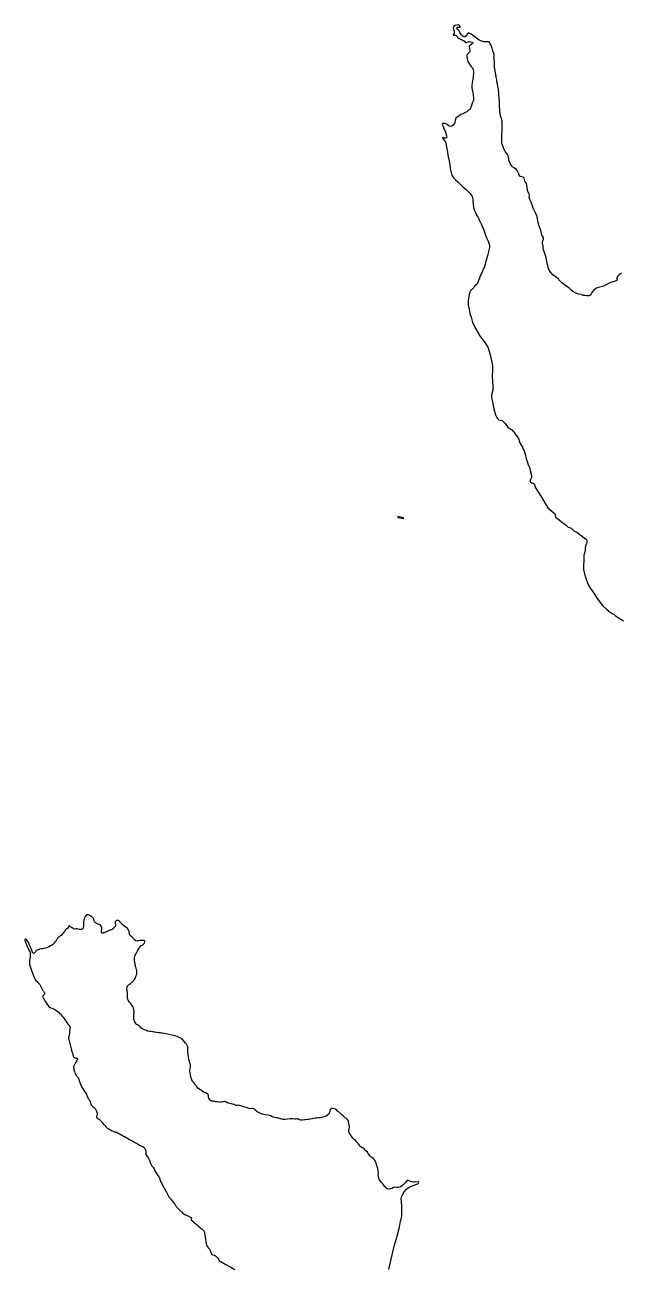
# Model space of a CAD drawing. Header units: inches. Extents: x 1341578 to 1502124, y 557203 to 748561.
# Drawn here: x 1476829 to 1480114, y 601090 to 607948 of the extents above; entities that cross this region are included whole.
import ezdxf

# ---------------------------------------------------------------- set-up
doc = ezdxf.new("R2010")
doc.units = ezdxf.units.IN
doc.header["$MEASUREMENT"] = 0
doc.layers.add('Zipcode', color=7, linetype='Continuous')

msp = doc.modelspace()

# ---------------------------------------------------------------- linework, layer by layer
at = {"layer": 'Zipcode'}
for points in [[(1480115.7, 606580.4), (1480104.6, 606572), (1480094.5, 606562.1), (1480090.8, 606556.3), (1480090.8, 606548.6), (1480092.3, 606544.3), (1480091.7, 606541.9), (1480089.6, 606538.7), (1480085.7, 606536.8), (1480076.7, 606533.3), (1480063.5, 606529.5), (1480048.9, 606524.4), (1480031.9, 606515), (1480025.3, 606511.3), (1480020.6, 606509.1), (1480011.9, 606505.9), (1480004.4, 606503.6), (1479989.2, 606501.3), (1479981.7, 606498.8), (1479976.3, 606495.3), (1479970.8, 606491), (1479961.4, 606483.3), (1479953.9, 606473.9), (1479948.7, 606465.4), (1479943.1, 606458.2), (1479937.1, 606455.3), (1479930.5, 606454.2), (1479922.8, 606455.4), (1479913.7, 606456.2), (1479905.4, 606457.3), (1479893.6, 606461.2), (1479881.7, 606463.3), (1479861.1, 606471.2), (1479848.9, 606478.1), (1479837.3, 606486.8), (1479827.8, 606496.5), (1479818.5, 606503.5), (1479804.3, 606513.5), (1479802.5, 606514.8), (1479788.2, 606525.4), (1479783.5, 606530.2), (1479776.9, 606536.9), (1479771.9, 606543.3), (1479768.9, 606547), (1479768.6, 606547.4), (1479757.7, 606555.9), (1479738.6, 606570.2), (1479728.5, 606581.9), (1479721.6, 606591), (1479720.6, 606592.4), (1479714.4, 606605.1), (1479710.5, 606622.7), (1479709.6, 606627.6), (1479707.8, 606637.1), (1479703.9, 606655.6), (1479701.6, 606664.2), (1479701.6, 606664.3), (1479698.1, 606677.3), (1479693.1, 606693.2), (1479686.6, 606709.1), (1479685.4, 606721.1), (1479684.4, 606728.6), (1479683.8, 606733.8), (1479681.6, 606742.8), (1479681, 606745.2), (1479681.2, 606746.6), (1479683.3, 606757.7), (1479686.1, 606765.5), (1479686.5, 606773.2), (1479685.1, 606778.7), (1479681.2, 606783.4), (1479677.3, 606789.5), (1479671.3, 606814.3), (1479667.4, 606829.5), (1479664.7, 606835.7), (1479660.8, 606844.6), (1479657.2, 606857.6), (1479654.6, 606870), (1479652.6, 606888.4), (1479649.2, 606899.6), (1479643.9, 606907), (1479640.4, 606915), (1479636.7, 606922.5), (1479632.6, 606931.3), (1479627.6, 606943.1), (1479627.2, 606944.4), (1479624, 606954.3), (1479618.9, 606971), (1479611.5, 606985.9), (1479608.3, 606998.1), (1479609.5, 607009), (1479608.3, 607016.1), (1479605.5, 607020), (1479601.6, 607026.9), (1479598.4, 607036.1), (1479596.2, 607051.1), (1479594.5, 607064.4), (1479592.4, 607073.2), (1479588.5, 607078.5), (1479585.5, 607082.8), (1479584.8, 607083.8), (1479584.7, 607084.2), (1479581.6, 607095.4), (1479579.7, 607103.9), (1479575.3, 607108.1), (1479566.7, 607110.5), (1479559.7, 607111.8), (1479558.9, 607112), (1479554.9, 607115.8), (1479550.3, 607126.5), (1479548.3, 607131.1), (1479544.9, 607138.9), (1479542.9, 607143.3), (1479542.9, 607143.3), (1479537.2, 607150.1), (1479529.4, 607155.7), (1479521.6, 607161.3), (1479514.3, 607166.1), (1479509.5, 607172.1), (1479508.5, 607174.4), (1479505.5, 607181.2), (1479502.4, 607188.2), (1479498.3, 607196.7), (1479495.3, 607210.1), (1479492.2, 607227), (1479487.9, 607234.1), (1479481.6, 607242.5), (1479481.3, 607242.9), (1479475.7, 607250.5), (1479470.5, 607261.4), (1479463.9, 607276), (1479458.8, 607290.7), (1479457.8, 607299.5), (1479457.2, 607305.5), (1479457, 607323.3), (1479457.5, 607346.7), (1479458.2, 607359.4), (1479459.1, 607375.4), (1479458.9, 607396.6), (1479459.1, 607415.8), (1479457.8, 607424.7), (1479455.4, 607433.9), (1479449.4, 607446.3), (1479447.4, 607458.9), (1479447.4, 607459.6), (1479447, 607465.1), (1479446.6, 607471.6), (1479445.2, 607482.4), (1479444.9, 607494.9), (1479444.6, 607509.7), (1479443.7, 607528.3), (1479441.7, 607540), (1479440.9, 607565.9), (1479438, 607596.1), (1479435.3, 607610.1), (1479433.8, 607620.7), (1479433.7, 607621.2), (1479433.5, 607622.2), (1479432, 607627.7), (1479429.9, 607642.9), (1479429.5, 607646), (1479427.8, 607652.6), (1479426.3, 607659), (1479425.1, 607667.9), (1479424.9, 607669.1), (1479423.7, 607676), (1479422.8, 607680.7), (1479422.2, 607683.5), (1479418.8, 607704.6), (1479416.6, 607717), (1479416.3, 607730.9), (1479416.5, 607734.7), (1479416.9, 607741.2), (1479414.7, 607760.9), (1479413.5, 607764.1), (1479412.6, 607766.8), (1479414.4, 607777.8), (1479414.3, 607784.3), (1479407, 607804.3), (1479403.7, 607819.1), (1479402.9, 607821.3), (1479401.5, 607825), (1479398.1, 607834.4), (1479392.6, 607844.2), (1479388.6, 607851.4), (1479387, 607854.2), (1479385.9, 607854.2), (1479370, 607854.1), (1479365.9, 607854.2), (1479361.3, 607854.4), (1479357.5, 607854.6), (1479340.5, 607861), (1479332.1, 607864.6), (1479323.1, 607870.6), (1479309.9, 607880.8), (1479304.4, 607884.6), (1479287.4, 607896.6), (1479277.6, 607902.5), (1479272.6, 607902), (1479267.5, 607898.6), (1479261.9, 607892.1), (1479258.3, 607885.9), (1479258.2, 607885.8), (1479253.4, 607882.3), (1479247.7, 607882.9), (1479241.3, 607886.4), (1479240, 607887.7), (1479234.4, 607893.8), (1479228.3, 607902.5), (1479224.1, 607911), (1479222.7, 607913.3), (1479219.5, 607918), (1479211.6, 607924.2), (1479208.3, 607931.5), (1479210.2, 607935.4), (1479214.2, 607936.1), (1479219.3, 607935.4), (1479226.6, 607935.6), (1479227.5, 607939.7), (1479224.1, 607944.8), (1479217.7, 607948.1), (1479210.6, 607947.1), (1479199.7, 607944.7), (1479191.1, 607939.6), (1479188.3, 607931.9), (1479191.6, 607923.8), (1479194.4, 607913.8), (1479194.5, 607907.2), (1479193.6, 607903.1), (1479189.2, 607895.2), (1479189.7, 607891.3), (1479193.3, 607890.6), (1479199.6, 607891.5), (1479205.2, 607889.6), (1479211.4, 607885.2), (1479215.5, 607879.3), (1479221.9, 607872.9), (1479223.4, 607872.2), (1479229.9, 607868.7), (1479243.7, 607862.1), (1479245.2, 607861.3), (1479250.5, 607858.5), (1479255.8, 607853), (1479259, 607849.5), (1479265.1, 607850.6), (1479270.8, 607854.1), (1479277.9, 607855.8), (1479283.4, 607854.9), (1479295, 607852.4), (1479297.4, 607849.5), (1479296.9, 607846.7), (1479293.8, 607843.5), (1479287.9, 607839.2), (1479279.1, 607831.9), (1479276.9, 607826.5), (1479278.2, 607820.2), (1479281.2, 607808), (1479280.9, 607801.6), (1479278.8, 607797.5), (1479275.9, 607793.2), (1479270.1, 607789), (1479266.8, 607784), (1479265.1, 607778.8), (1479265.1, 607772), (1479266.1, 607761.4), (1479270.1, 607746.8), (1479276.3, 607735.4), (1479282.6, 607726.7), (1479288.9, 607719.3), (1479295.2, 607710.5), (1479298.5, 607702), (1479300.3, 607692), (1479300.8, 607679.1), (1479300, 607667.4), (1479299.6, 607659.9), (1479296, 607639.4), (1479294, 607628.8), (1479291.3, 607614.4), (1479291.6, 607600.2), (1479294, 607590.7), (1479297.5, 607573.8), (1479298.3, 607561.7), (1479300.6, 607544.7), (1479300.8, 607533.8), (1479298.8, 607527.7), (1479294.5, 607516.3), (1479285.4, 607492.8), (1479280.5, 607481.2), (1479269.7, 607475.6), (1479270.1, 607473.8), (1479263.4, 607468), (1479249.8, 607462), (1479241.8, 607457.5), (1479231, 607453.3), (1479221.6, 607446.8), (1479211.2, 607439.8), (1479204.2, 607434.3), (1479203.9, 607433.7), (1479201.8, 607428.5), (1479201.4, 607427.2), (1479200.3, 607420.8), (1479198, 607410.1), (1479195.5, 607403.7), (1479188.7, 607396.2), (1479181.5, 607390.6), (1479174.1, 607387.8), (1479167.5, 607390.3), (1479155.2, 607399.1), (1479145.5, 607403.7), (1479135.1, 607405.3), (1479129.8, 607404.4), (1479129.7, 607404.2), (1479127.9, 607400.6), (1479129.4, 607395.3), (1479131.2, 607391.3), (1479134.8, 607383.1), (1479141.2, 607369.8), (1479146.4, 607357.2), (1479151.9, 607337.3), (1479153.9, 607328.8), (1479151.4, 607325.2), (1479146.8, 607324), (1479141.5, 607324.4), (1479132.9, 607326.7), (1479130.6, 607325.8), (1479131, 607323.1), (1479135.9, 607315.6), (1479142.2, 607306.3), (1479146.4, 607302.8), (1479150.6, 607285.2), (1479153.7, 607265.5), (1479157.5, 607246.6), (1479160.3, 607230.4), (1479162.3, 607221.1), (1479164.7, 607208.7), (1479167, 607196.1), (1479169.7, 607177.1), (1479173.1, 607157.2), (1479177.1, 607135.1), (1479182.1, 607119.8), (1479186.2, 607111.2), (1479191.7, 607103.9), (1479199.6, 607095), (1479201.9, 607093.1), (1479214.5, 607082.4), (1479221.8, 607075.8), (1479233.3, 607065.2), (1479240.5, 607057.2), (1479244.2, 607053.1), (1479252.2, 607048.1), (1479262.9, 607038.8), (1479276.4, 607024.7), (1479285.9, 607013.4), (1479291.5, 607005), (1479295, 606997.3), (1479296.5, 606990), (1479298, 606982.5), (1479298.2, 606972.4), (1479298.5, 606959.4), (1479301.2, 606942), (1479306.3, 606924.5), (1479311.1, 606913.1), (1479318.1, 606899.8), (1479324, 606890.4), (1479330.1, 606879.8), (1479334.9, 606868.4), (1479336, 606866.1), (1479339.9, 606858.1), (1479342.7, 606851.7), (1479348.6, 606838.4), (1479354, 606825.7), (1479360.9, 606807.9), (1479361.9, 606805.2), (1479369.3, 606783.2), (1479373.2, 606774), (1479376.2, 606767.6), (1479381.7, 606756.1), (1479388.6, 606734.7), (1479389.5, 606728.6), (1479388.3, 606721.4), (1479382.7, 606692.4), (1479380.1, 606681.2), (1479377.2, 606668.8), (1479369.4, 606643.3), (1479361.4, 606617), (1479360.7, 606615.1), (1479356.9, 606605), (1479351.3, 606591.5), (1479340.1, 606567.1), (1479334.4, 606554), (1479333.8, 606552.5), (1479328.3, 606539.5), (1479323.1, 606524.8), (1479320.2, 606518.8), (1479315.5, 606515.5), (1479309.6, 606513.4), (1479305.6, 606508), (1479303.1, 606501.4), (1479293.6, 606491.4), (1479292.8, 606490.6), (1479283, 606480.9), (1479279.9, 606473.5), (1479277, 606462.3), (1479273.9, 606440.7), (1479272, 606424.6), (1479271.8, 606418.1), (1479271.8, 606415.4), (1479271.4, 606402.8), (1479275.1, 606387.9), (1479276.5, 606380), (1479278.2, 606370.5), (1479281.1, 606356.5), (1479287.8, 606337.8), (1479293.8, 606314.2), (1479296.3, 606307.5), (1479303.2, 606295.6), (1479312.4, 606274), (1479319.3, 606262.8), (1479322.9, 606256), (1479328.2, 606246.2), (1479331.7, 606240.6), (1479334.8, 606235.6), (1479339.2, 606228.6), (1479340.8, 606226.6), (1479350, 606214.8), (1479365.6, 606196.3), (1479381.5, 606168.9), (1479388, 606150), (1479393.4, 606129.7), (1479397, 606113.8), (1479397.4, 606112.1), (1479402.2, 606088.5), (1479405.6, 606068.6), (1479406, 606051.2), (1479403.3, 606010.8), (1479404.9, 605981.2), (1479407.5, 605957), (1479407.1, 605938.5), (1479407, 605934.7), (1479406.8, 605934.2), (1479401.8, 605915.8), (1479399.9, 605899.1), (1479401.5, 605886), (1479406.7, 605861.1), (1479412.6, 605831.1), (1479422.5, 605798.4), (1479428.8, 605783.8), (1479433.2, 605778), (1479440.5, 605770.6), (1479449.3, 605769.2), (1479456.8, 605768.2), (1479461, 605765.7), (1479468.5, 605758.8), (1479475.3, 605750.1), (1479484.6, 605737.8), (1479489.4, 605730.7), (1479496.7, 605725.3), (1479506.6, 605719.4), (1479509.9, 605717.5), (1479516.7, 605710.8), (1479517.3, 605710.1), (1479526, 605699.2), (1479539.9, 605681.1), (1479547.2, 605671.1), (1479551.3, 605663.5), (1479552.8, 605655.4), (1479555.6, 605645), (1479561.4, 605635.1), (1479565.9, 605629.1), (1479571, 605619.7), (1479575.2, 605609.7), (1479579.3, 605599.7), (1479586.4, 605581.8), (1479588.4, 605573.3), (1479590.1, 605564.5), (1479592.5, 605553.1), (1479597.8, 605535.5), (1479603, 605523), (1479608.9, 605509.5), (1479614.1, 605491.7), (1479619.5, 605471.8), (1479620.9, 605460), (1479620.2, 605453.2), (1479617.6, 605446.1), (1479614, 605438.3), (1479613, 605432.1), (1479615.7, 605426.9), (1479619.1, 605424.2), (1479623.7, 605423.6), (1479627, 605422.9), (1479631.3, 605419.8), (1479636.5, 605412.7), (1479643.1, 605396.8), (1479651.7, 605381.1), (1479658.8, 605370.4), (1479672.6, 605350), (1479687.8, 605323.6), (1479700.8, 605300.6), (1479711.1, 605287), (1479722.2, 605276.3), (1479743.6, 605258.5), (1479744.3, 605257.9), (1479744.6, 605257.5), (1479751.5, 605248.5), (1479752.1, 605243.1), (1479751.2, 605239.5), (1479753.5, 605235.6), (1479763.8, 605226.5), (1479773.2, 605219.3), (1479787.9, 605206.9), (1479798.9, 605199.2), (1479804.9, 605195.4), (1479811.1, 605191), (1479817, 605184.7), (1479822.4, 605179.7), (1479829.3, 605176.9), (1479835.4, 605175.4), (1479839.7, 605174), (1479845.4, 605169.1), (1479848.8, 605164.4), (1479853.3, 605160.2), (1479861, 605156.1), (1479870.4, 605151.6), (1479886.1, 605139.8), (1479917.5, 605115.7), (1479922.9, 605108.9), (1479925.2, 605102.6), (1479926, 605097.3), (1479925.1, 605093.4), (1479922.3, 605086.4), (1479917.8, 605075.5), (1479915.8, 605066.8), (1479915.9, 605055.3), (1479913.9, 605040.9), (1479909.5, 605025.7), (1479909.4, 605016.2), (1479909.7, 605001.8), (1479909.2, 604990.3), (1479906.8, 604973), (1479906.8, 604957.1), (1479907.6, 604945.1), (1479911.8, 604923.2), (1479914.4, 604915.4), (1479918.2, 604904), (1479921.9, 604893), (1479923.8, 604887.3), (1479928.6, 604872.7), (1479936.6, 604856.4), (1479943, 604845.8), (1479945.5, 604842.1), (1479951.6, 604833.3), (1479964, 604815.2), (1479967.3, 604809.7), (1479978.2, 604791.7), (1479993.5, 604771.9), (1480012.5, 604747.4), (1480037.6, 604723.2), (1480053.8, 604710.8), (1480064.6, 604704.3), (1480073.8, 604700), (1480082.3, 604693.4), (1480098.6, 604682.2), (1480127.8, 604662.4)], [(1478834.1, 601088.6), (1478839, 601103.7), (1478847.1, 601144.5), (1478852.7, 601168.9), (1478856.1, 601183.6), (1478864.5, 601216.1), (1478881.2, 601272), (1478893.8, 601322.2), (1478899.6, 601354.8), (1478902.7, 601367.9), (1478906.1, 601382.2), (1478906.5, 601415.9), (1478906.4, 601417.1), (1478905.8, 601427.4), (1478906.3, 601438.9), (1478904.5, 601462.8), (1478902.3, 601476.6), (1478904.9, 601489.3), (1478909.5, 601500.1), (1478911.9, 601503.9), (1478919.1, 601515.2), (1478932.3, 601531.1), (1478945.8, 601541), (1478958.5, 601546.9), (1478982.7, 601556.3), (1478993.8, 601560.2), (1478997.7, 601563.4), (1478999.6, 601568.1), (1478998.4, 601571.1), (1478993.4, 601572), (1478979.3, 601569.4), (1478971.8, 601569.3), (1478961.6, 601571.1), (1478950.9, 601574.1), (1478940.8, 601578.4), (1478936.5, 601577.7), (1478932.2, 601574.8), (1478927.8, 601569.7), (1478924.2, 601565.1), (1478911.1, 601553.4), (1478899.6, 601544.4), (1478895.2, 601542.1), (1478887.9, 601539.6), (1478878.7, 601539.5), (1478869.2, 601541.1), (1478861, 601539.6), (1478850.8, 601534.9), (1478842.2, 601531.7), (1478836.7, 601530.7), (1478825.2, 601532.7), (1478819.6, 601536), (1478817.3, 601539.4), (1478812.4, 601543.9), (1478806.3, 601552.6), (1478802.1, 601560.2), (1478795.4, 601566.1), (1478788.9, 601574), (1478781.7, 601584.5), (1478779.5, 601590.1), (1478777.9, 601601.5), (1478776.5, 601610.8), (1478776.8, 601622.3), (1478775.4, 601632.7), (1478773.4, 601644.5), (1478769.1, 601659.2), (1478763.8, 601673.5), (1478759.8, 601686.4), (1478755.6, 601693), (1478749.4, 601699.7), (1478739.4, 601707.1), (1478736.1, 601709.6), (1478729.4, 601714.1), (1478725.4, 601720.6), (1478724.8, 601721.7), (1478721.5, 601728.2), (1478716, 601735), (1478709.7, 601740.7), (1478703.4, 601746.1), (1478697.7, 601752.4), (1478693, 601757.2), (1478689.8, 601758.4), (1478686.2, 601759.7), (1478679.5, 601764.6), (1478674.4, 601768.9), (1478670.7, 601774.5), (1478667.8, 601779.8), (1478663.1, 601783.6), (1478658.6, 601789.1), (1478657.6, 601790.5), (1478654.4, 601795.6), (1478648.4, 601802.9), (1478642.3, 601806.9), (1478635.2, 601812.6), (1478631.8, 601816.7), (1478627.2, 601823.9), (1478624.7, 601827.7), (1478621.1, 601833.2), (1478615.4, 601842.3), (1478613.7, 601847.5), (1478613.9, 601854.2), (1478616.5, 601862.1), (1478618.6, 601873.5), (1478616.2, 601884.2), (1478614.8, 601893.8), (1478613, 601903.7), (1478610.5, 601909.2), (1478605.2, 601916.8), (1478599.5, 601921.5), (1478594.3, 601923.6), (1478589.4, 601927.6), (1478582.7, 601934.3), (1478577.8, 601939.3), (1478573.2, 601942.8), (1478566.2, 601949.3), (1478560.7, 601954.3), (1478555.9, 601956.6), (1478550.5, 601961.4), (1478547.2, 601965.7), (1478542.7, 601969.8), (1478536.1, 601973.5), (1478530.1, 601974.9), (1478524.2, 601975.7), (1478517.9, 601975.3), (1478516.6, 601974.5), (1478513.6, 601972.6), (1478510.1, 601966), (1478508.7, 601958.3), (1478505.5, 601949.1), (1478505.5, 601949.1), (1478505.4, 601949), (1478503.3, 601945), (1478502.1, 601942.8), (1478497, 601937.7), (1478488.8, 601933.8), (1478475.8, 601928.6), (1478459, 601924), (1478446.9, 601923.2), (1478436.2, 601921.9), (1478427.4, 601921.2), (1478412.3, 601919.2), (1478400.9, 601916.8), (1478392.5, 601915.2), (1478385.3, 601914.4), (1478383.7, 601914.3), (1478373.3, 601913.4), (1478368.9, 601912.4), (1478359.4, 601910.2), (1478351.7, 601910.4), (1478349.8, 601911.1), (1478342.9, 601913.7), (1478333.1, 601917.5), (1478325.8, 601917.1), (1478322.1, 601916.9), (1478317.2, 601916.5), (1478304.9, 601918.7), (1478299.8, 601918.3), (1478294.7, 601918.8), (1478289.2, 601918.9), (1478277, 601916.4), (1478263.4, 601914.3), (1478250.7, 601915.1), (1478240.1, 601917.7), (1478231.9, 601919.6), (1478228.3, 601921.4), (1478225.3, 601922.8), (1478218.5, 601923.1), (1478217.9, 601923.2), (1478214.3, 601923.8), (1478206.8, 601925.6), (1478196.5, 601927.9), (1478192.1, 601930.1), (1478183.8, 601934.1), (1478176.4, 601937.1), (1478169.7, 601939), (1478153.2, 601940.9), (1478145.9, 601942.3), (1478135.1, 601944.8), (1478129.3, 601947.1), (1478120.8, 601950.6), (1478113.9, 601953.8), (1478105.8, 601960.1), (1478098.6, 601966.5), (1478095.4, 601969.9), (1478090.5, 601973), (1478085.1, 601974.7), (1478083.5, 601974.7), (1478080.1, 601974.8), (1478071.4, 601974.4), (1478065.3, 601975.7), (1478048.8, 601980.7), (1478035, 601984.4), (1478024.2, 601988), (1478012, 601992.8), (1478007.5, 601994.5), (1477999.8, 601992.8), (1477993.6, 601992.6), (1477987.9, 601994.6), (1477982.5, 601996.6), (1477973.5, 601999.9), (1477960.9, 602002.4), (1477949.1, 602005.5), (1477939.2, 602010.1), (1477937.9, 602010.8), (1477931.4, 602014.2), (1477927.2, 602014.3), (1477920.8, 602013), (1477912.4, 602010.8), (1477904.2, 602010.6), (1477889.7, 602011.9), (1477881.7, 602013), (1477871.9, 602015.1), (1477858.8, 602016.3), (1477851.2, 602020.3), (1477846.2, 602026.6), (1477843, 602032.4), (1477841, 602038.8), (1477840.5, 602045.5), (1477839.7, 602050.7), (1477838.5, 602052.3), (1477834.4, 602055.9), (1477826.5, 602060.8), (1477815.1, 602065.6), (1477811, 602067.4), (1477803.4, 602073.1), (1477790.9, 602081.1), (1477782.5, 602086.9), (1477778, 602093), (1477774.3, 602097.8), (1477769.8, 602104.1), (1477765.1, 602111.4), (1477761.4, 602116.6), (1477756.2, 602122), (1477753.3, 602125), (1477748.9, 602132.8), (1477745.5, 602143.2), (1477742.5, 602158.5), (1477738.9, 602173.3), (1477738.3, 602177.4), (1477738, 602179.5), (1477738, 602184.5), (1477739.9, 602196.7), (1477741.5, 602203.2), (1477742, 602210.8), (1477741.7, 602216), (1477739.4, 602223.7), (1477737, 602230.1), (1477735.5, 602234.8), (1477734.4, 602240.1), (1477732.2, 602244.1), (1477729.8, 602259.7), (1477728.8, 602268.2), (1477727.9, 602275.5), (1477727.3, 602284.7), (1477727.3, 602294.1), (1477727.7, 602301.1), (1477727.8, 602309.6), (1477726.8, 602313.8), (1477724.8, 602318.6), (1477716.9, 602333.1), (1477715.7, 602334.6), (1477713.1, 602337.9), (1477709.2, 602342.1), (1477698.5, 602353.1), (1477691.8, 602359.4), (1477688.2, 602362.2), (1477683.7, 602364.9), (1477675.4, 602368.2), (1477667.4, 602371.5), (1477656.2, 602375.9), (1477646, 602378.1), (1477639.4, 602379), (1477621.6, 602383.1), (1477614.3, 602384.3), (1477597.4, 602388.3), (1477586, 602389.8), (1477580.7, 602390.6), (1477574.6, 602391.8), (1477568, 602393), (1477557.8, 602394.3), (1477552.5, 602394.9), (1477551.9, 602395), (1477543.7, 602395.9), (1477536.9, 602397.4), (1477532.5, 602398.4), (1477525.3, 602399.4), (1477516.4, 602400.2), (1477505.3, 602402.5), (1477499.9, 602404.4), (1477488.8, 602409.2), (1477476.8, 602414.7), (1477472.6, 602416.8), (1477468.4, 602420.3), (1477464.4, 602424.7), (1477459.6, 602430.7), (1477454.1, 602435.4), (1477449.2, 602437.1), (1477444.2, 602439.2), (1477441.6, 602442.1), (1477434, 602453.7), (1477429.6, 602465.5), (1477428.8, 602475.1), (1477429.4, 602491.9), (1477430, 602494.9), (1477430.8, 602499.8), (1477431.6, 602504.6), (1477431.1, 602509.7), (1477429.8, 602518.9), (1477427, 602529.5), (1477424.3, 602537.7), (1477416.3, 602549.1), (1477411.2, 602556.6), (1477404, 602563.9), (1477397.9, 602573), (1477396.6, 602575.5), (1477395.5, 602580.7), (1477395.1, 602586.1), (1477394.6, 602606.6), (1477394.6, 602613.5), (1477392.8, 602626.5), (1477391.2, 602631.3), (1477392.8, 602646.3), (1477395.3, 602650.7), (1477398.4, 602654.4), (1477402.1, 602657.8), (1477406.2, 602661.2), (1477410.7, 602664.5), (1477414.2, 602667.3), (1477418.2, 602670.6), (1477432.8, 602685.9), (1477433.3, 602686.8), (1477437.9, 602696), (1477440.9, 602702.3), (1477442.2, 602707.7), (1477445, 602714.9), (1477445.5, 602717), (1477445.8, 602718.1), (1477446.5, 602724.8), (1477446.6, 602729.4), (1477445.9, 602735.2), (1477444.8, 602740.8), (1477442.3, 602748.5), (1477439.5, 602756.2), (1477439.4, 602756.5), (1477437.9, 602762.5), (1477437, 602766.4), (1477436.5, 602768.7), (1477434.4, 602781.9), (1477433.7, 602791.2), (1477433.5, 602799.8), (1477433.7, 602808.5), (1477434.7, 602814.7), (1477437.2, 602820.4), (1477439.7, 602825.8), (1477447.8, 602840.9), (1477451.8, 602848.2), (1477455.2, 602853.4), (1477458.2, 602858.7), (1477459.9, 602863.3), (1477467.5, 602871.4), (1477470.7, 602873.4), (1477475, 602875.7), (1477478.4, 602877.7), (1477482.9, 602881), (1477486.3, 602884.9), (1477486.9, 602886.1), (1477488.3, 602889), (1477489.7, 602892.2), (1477490.5, 602896.2), (1477489.9, 602897.9), (1477489.5, 602899), (1477486.5, 602901.2), (1477482.2, 602901.8), (1477475.4, 602901.8), (1477469.2, 602901.3), (1477463.1, 602900.6), (1477454.1, 602898.8), (1477450.9, 602898.6), (1477447.7, 602898.5), (1477440.6, 602900.3), (1477434.9, 602903.1), (1477429, 602908), (1477425.4, 602912.5), (1477423.4, 602915.6), (1477418.5, 602920.8), (1477412.8, 602925.7), (1477408.1, 602931.2), (1477405.9, 602935.7), (1477405.6, 602936.2), (1477404.7, 602940.4), (1477404, 602944.5), (1477403.2, 602951.3), (1477401.6, 602956.9), (1477400.9, 602958.5), (1477398.9, 602962.8), (1477394.9, 602967.5), (1477393.7, 602968.5), (1477391.2, 602970.9), (1477382.2, 602976.4), (1477375, 602982.3), (1477369.3, 602987), (1477363.9, 602992), (1477363.2, 602992.6), (1477359.4, 602996.4), (1477355.7, 603000.6), (1477353.4, 603003.2), (1477349.6, 603007.9), (1477348.3, 603009.1), (1477345.4, 603011.7), (1477338.8, 603012.1), (1477337.2, 603012), (1477334.3, 603011.2), (1477331.8, 603009.9), (1477331.5, 603009.5), (1477328.6, 603006.6), (1477327.3, 603003.8), (1477327, 603001.4), (1477326.8, 602999.2), (1477327, 602996.2), (1477327.9, 602992.2), (1477328.6, 602988.6), (1477328.9, 602985.2), (1477328.2, 602982.8), (1477326.8, 602980.4), (1477324.7, 602978.3), (1477323.7, 602977.2), (1477319.6, 602972.8), (1477318.9, 602972.1), (1477313.9, 602966.2), (1477309.7, 602961.5), (1477305.7, 602959.8), (1477303.5, 602959.3), (1477296.4, 602957.6), (1477289.1, 602953.8), (1477285.2, 602951.6), (1477282.3, 602950.3), (1477275.3, 602947.6), (1477270.5, 602945.4), (1477262.3, 602942.8), (1477261.4, 602942.6), (1477257.2, 602941.7), (1477253.7, 602942.2), (1477251.5, 602944.6), (1477250.5, 602948.1), (1477250.5, 602948.9), (1477250.4, 602952), (1477251.4, 602957.1), (1477252.6, 602962.3), (1477253.3, 602968.3), (1477252.6, 602974.1), (1477248, 602982.5), (1477243.3, 602987.1), (1477238.1, 602989), (1477224.4, 602995.4), (1477218.7, 602998.1), (1477216.4, 603000.8), (1477213.4, 603005.1), (1477210.8, 603010.8), (1477208.8, 603016.4), (1477206.6, 603022), (1477204, 603026.1), (1477200, 603030.1), (1477195.5, 603033.9), (1477191, 603037.4), (1477183, 603041), (1477177.9, 603042.6), (1477173.9, 603042.9), (1477169.6, 603042), (1477168.3, 603041.1), (1477166.6, 603040.1), (1477162.5, 603036), (1477161.4, 603033), (1477157.8, 603027), (1477155.4, 603018.6), (1477154.3, 603014.4), (1477153, 603008.6), (1477152.1, 603003.4), (1477152.1, 603001.9), (1477151.8, 602994.6), (1477152, 602986), (1477151.3, 602977.8), (1477150.7, 602973.1), (1477149.4, 602969.2), (1477148.3, 602966.7), (1477145.5, 602963.4), (1477143.3, 602962.5), (1477139.7, 602961.6), (1477133.5, 602962.3), (1477128.6, 602962.8), (1477122.9, 602964.6), (1477117.9, 602965.5), (1477114, 602965.8), (1477109.3, 602965.2), (1477104.9, 602964.6), (1477099.1, 602965.7), (1477095.2, 602967.7), (1477088.9, 602971.1), (1477086.4, 602973), (1477082.7, 602976.1), (1477078.8, 602979.3), (1477076, 602980.9), (1477072.6, 602981.4), (1477071.1, 602980.5), (1477069.4, 602976.9), (1477068.6, 602974.7), (1477065.4, 602970), (1477059.5, 602965.4), (1477053.8, 602961.6), (1477051.1, 602957.8), (1477049.1, 602953.3), (1477044.3, 602947.8), (1477040.1, 602942), (1477035.5, 602937.4), (1477034.1, 602936), (1477028.2, 602929.5), (1477021.8, 602925.1), (1477015.4, 602919.7), (1477010.5, 602915.7), (1477008, 602912.9), (1477006.3, 602908.7), (1477003.9, 602904.8), (1477001.9, 602901.6), (1476996.6, 602894.5), (1476991.1, 602887.7), (1476990.4, 602887), (1476990.4, 602887), (1476985.7, 602882), (1476982, 602878.1), (1476976.1, 602874.2), (1476969.9, 602871.2), (1476960.3, 602865.9), (1476950.6, 602861.3), (1476943.1, 602858.6), (1476933.9, 602856.4), (1476928, 602855.6), (1476923.6, 602855.9), (1476918.6, 602856), (1476909.9, 602853.6), (1476906.9, 602852.3), (1476902.6, 602850.4), (1476897.1, 602847.9), (1476891.2, 602844.4), (1476888.9, 602841.7), (1476886.9, 602838.6), (1476884.6, 602835), (1476880.2, 602831.2), (1476877.6, 602830.1), (1476874, 602830.8), (1476872.5, 602832.3), (1476871.4, 602834.4), (1476870.6, 602837.1), (1476869.4, 602840.9), (1476868, 602845.6), (1476866.5, 602850.3), (1476864.4, 602854.6), (1476863.5, 602856.6), (1476859.6, 602865.5), (1476853.9, 602876.5), (1476850.7, 602885.8), (1476846.8, 602894.1), (1476841.9, 602900.7), (1476838.4, 602907.3), (1476835.2, 602909.1), (1476833.1, 602909.2), (1476832.6, 602908.6), (1476829.3, 602905.1), (1476829.2, 602902.5), (1476829.1, 602901.4), (1476830, 602896.9), (1476832, 602891.7), (1476834.2, 602886.3), (1476837.2, 602879.9), (1476839.8, 602874.6), (1476842.4, 602869.1), (1476849.1, 602854.9), (1476853.3, 602845.3), (1476855.9, 602838.5), (1476857.6, 602832.3), (1476858.5, 602826.1), (1476858.7, 602819.9), (1476858.4, 602813.9), (1476857.5, 602806.2), (1476855.9, 602800.8), (1476855.4, 602792.1), (1476854.4, 602781.3), (1476854.2, 602774), (1476854.7, 602768.2), (1476855.9, 602764.2), (1476863.5, 602742.3), (1476869.6, 602727.7), (1476872.8, 602718), (1476873, 602717.6), (1476875.3, 602712.3), (1476881.1, 602697.4), (1476883.7, 602690.7), (1476885.9, 602685.7), (1476889.4, 602680.9), (1476892.1, 602678.8), (1476897.3, 602674.5), (1476901.2, 602670.6), (1476910.9, 602659), (1476915.8, 602650.8), (1476919.2, 602644.3), (1476922.1, 602637.3), (1476923.9, 602632.2), (1476927.3, 602625.3), (1476930.8, 602621.3), (1476934.2, 602617.9), (1476936.7, 602614.7), (1476937.4, 602612.4), (1476937.5, 602609.5), (1476936.3, 602605.7), (1476935, 602604.3), (1476929.6, 602598.6), (1476927.9, 602596.9), (1476926.5, 602595.2), (1476927.2, 602591.4), (1476929.9, 602586.9), (1476934.6, 602576.9), (1476942, 602564.1), (1476954, 602547.2), (1476956.1, 602544.8), (1476961.8, 602538.4), (1476969.2, 602532.8), (1476970.6, 602532.1), (1476972.9, 602531), (1476979.7, 602527.7), (1476990.3, 602522.7), (1477010.1, 602509.7), (1477013.4, 602506.5), (1477022.1, 602498), (1477022.8, 602497.3), (1477033, 602487), (1477034.8, 602484.7), (1477035.3, 602484.1), (1477039.1, 602479.1), (1477049.1, 602466.1), (1477064.8, 602443.5), (1477066.7, 602440.7), (1477068.2, 602438.6), (1477069.3, 602437.3), (1477072.4, 602433.8), (1477073.5, 602432.6), (1477074.2, 602431.9), (1477074.8, 602431), (1477076.1, 602429.3), (1477077.2, 602426.3), (1477077.8, 602423.1), (1477077.9, 602422.5), (1477078, 602420), (1477077.4, 602416.3), (1477077.3, 602416), (1477076.8, 602413.6), (1477076.5, 602412.2), (1477076.1, 602407.7), (1477075.8, 602402.7), (1477075.8, 602402.4), (1477074.9, 602392.9), (1477074.5, 602390.1), (1477072.7, 602377.5), (1477071.1, 602372.9), (1477070.6, 602369.1), (1477070.4, 602368.3), (1477069.9, 602366.4), (1477070.2, 602361), (1477070.3, 602359.2), (1477070.6, 602355.3), (1477084.7, 602304.5), (1477085.4, 602300.2), (1477085.6, 602299.4), (1477086.5, 602294.9), (1477086.6, 602294.3), (1477091.2, 602280.5), (1477092.7, 602272.9), (1477093.2, 602270.7), (1477093.3, 602270.3), (1477095.4, 602265.1), (1477095.4, 602265.1), (1477097.4, 602261.5), (1477099.4, 602258.8), (1477101.7, 602256.8), (1477105, 602254.7), (1477106.6, 602254.1), (1477109.1, 602253.6), (1477110.8, 602253.5), (1477112.1, 602253.5), (1477116.3, 602253.5), (1477117.9, 602252.8), (1477119.3, 602251.2), (1477119.2, 602249), (1477119, 602246.2), (1477117.2, 602243.8), (1477115.1, 602240.8), (1477110, 602231.3), (1477107.8, 602227.2), (1477106, 602223.2), (1477103.6, 602219.4), (1477102.2, 602217.2), (1477098.7, 602211), (1477098, 602208), (1477097.7, 602204.6), (1477097.7, 602200.7), (1477098.1, 602196.4), (1477099.2, 602189.3), (1477101.8, 602179.8), (1477104.3, 602172.8), (1477109.2, 602161.7), (1477113, 602156), (1477117.1, 602152.4), (1477119.5, 602147.5), (1477120.2, 602146.4), (1477122.2, 602142.9), (1477126.3, 602137.1), (1477128.8, 602130.4), (1477129, 602129.4), (1477131.3, 602118.9), (1477133.6, 602112), (1477139.2, 602102.3), (1477143.7, 602092.7), (1477155.4, 602073.4), (1477164.9, 602060.1), (1477167.9, 602055.1), (1477168.1, 602054.9), (1477168.8, 602052.8), (1477170.6, 602047.6), (1477171.8, 602042.2), (1477176, 602036.2), (1477178.3, 602030.7), (1477180.9, 602027.2), (1477183.2, 602023.9), (1477186.1, 602019.4), (1477188.7, 602011.8), (1477188.9, 602010.9), (1477190.1, 602005.6), (1477194.2, 601995.9), (1477203.6, 601985.7), (1477206.1, 601983.3), (1477206.7, 601982.7), (1477209.8, 601981.3), (1477210.5, 601981), (1477215.5, 601975), (1477221.3, 601964.1), (1477226.2, 601953.6), (1477226.8, 601946.4), (1477226.8, 601946.1), (1477226.8, 601940.5), (1477226.9, 601939.7), (1477223.5, 601933.3), (1477224, 601927.7), (1477225.9, 601923.5), (1477229.3, 601920.4), (1477234.4, 601918.1), (1477236.9, 601917.2), (1477238.1, 601916.8), (1477240, 601915.1), (1477245.9, 601909.9), (1477250.8, 601903.3), (1477252.9, 601900.3), (1477254.5, 601898.1), (1477259.2, 601893.4), (1477263.1, 601889.5), (1477266.9, 601885.8), (1477270.5, 601882.2), (1477277.6, 601872.3), (1477280.3, 601868.7), (1477281.3, 601868.2), (1477287.9, 601864.8), (1477307.2, 601854.7), (1477311.6, 601852.3), (1477325.9, 601844.9), (1477326.7, 601845), (1477329.5, 601845.6), (1477331.3, 601845.9), (1477336.7, 601843.8), (1477347.6, 601837.1), (1477351.2, 601835.1), (1477353.4, 601833.8), (1477359, 601830.6), (1477361.3, 601829.4), (1477369.7, 601825), (1477378.8, 601819.9), (1477380.8, 601818.7), (1477382.8, 601817.5), (1477386.4, 601815.4), (1477390.2, 601813.1), (1477405.6, 601804), (1477426.8, 601793), (1477427.9, 601792.4), (1477448.9, 601780.6), (1477464.5, 601772.3), (1477478.4, 601765.6), (1477487.3, 601758.7), (1477487.6, 601758.3), (1477488.6, 601757.2), (1477490.5, 601755), (1477490.5, 601754.9), (1477493.4, 601748.3), (1477495.2, 601740.2), (1477494.7, 601730.3), (1477494.1, 601726.2), (1477499.9, 601716.3), (1477508.4, 601703.7), (1477509.7, 601701.4), (1477512.2, 601697.1), (1477512.9, 601695.9), (1477517.3, 601685.4), (1477521.2, 601672.6), (1477524.1, 601664.1), (1477526.4, 601660.9), (1477533.2, 601653.4), (1477536.2, 601649.9), (1477541.4, 601642.4), (1477545.4, 601634.5), (1477547.8, 601628.1), (1477555.5, 601615.7), (1477556.6, 601613.9), (1477557.7, 601612.2), (1477566.5, 601599.1), (1477574.9, 601586.7), (1477574.2, 601586.1), (1477571.9, 601584.3), (1477574.4, 601579.4), (1477578.4, 601571.8), (1477582.1, 601564.8), (1477584.4, 601560.3), (1477593, 601543.8), (1477600, 601530.7), (1477602.7, 601525.7), (1477608.2, 601515.3), (1477609.2, 601513.5), (1477611, 601510.1), (1477622.2, 601489.3), (1477624.7, 601485.5), (1477627.5, 601482.4), (1477631, 601478.5), (1477633.9, 601475.4), (1477635.6, 601473.1), (1477646.2, 601459), (1477655.8, 601447.2), (1477657.4, 601444.8), (1477659.6, 601441.6), (1477662.8, 601437), (1477662.9, 601436.9), (1477664.1, 601434.4), (1477665.6, 601431.5), (1477680.4, 601417.2), (1477687.6, 601410.3), (1477691.1, 601406.9), (1477693.2, 601404.9), (1477696.3, 601401.8), (1477708, 601390.6), (1477714.3, 601389.2), (1477716.9, 601388.7), (1477719.3, 601388.3), (1477729.8, 601382.7), (1477730.5, 601382.3), (1477748, 601372.3), (1477745.4, 601362.5), (1477746.7, 601359.8), (1477754.3, 601353.6), (1477759.1, 601349.7), (1477759.3, 601349.6), (1477775.5, 601335.8), (1477778.4, 601333.4), (1477787.5, 601325.6), (1477801.1, 601314.7), (1477802.4, 601313.4), (1477804.7, 601311.3), (1477806.2, 601310), (1477816, 601300.9), (1477816.5, 601298.2), (1477818.8, 601288), (1477822.3, 601268.7), (1477823.2, 601262.1), (1477824, 601255.7), (1477826.5, 601241.3), (1477831.6, 601216.1), (1477835.4, 601213.2), (1477840.5, 601206.4), (1477844.9, 601201.2), (1477845.6, 601200), (1477847.4, 601197.2), (1477850.2, 601191.6), (1477851.7, 601187.5), (1477855, 601178.7), (1477859, 601171.2), (1477860.2, 601170.2), (1477863.3, 601169.1), (1477865.6, 601168.2), (1477873.6, 601166.5), (1477878.9, 601163.4), (1477884.8, 601157.4), (1477891.9, 601150.5), (1477898.1, 601141.8), (1477900.1, 601136.2), (1477905.8, 601133.1), (1477935.8, 601116.4), (1477963.3, 601101.3), (1477986.6, 601087.2)]]:
    msp.add_lwpolyline(points, dxfattribs=at)
msp.add_lwpolyline([(1478884, 605232.5), (1478914.8, 605226.8), (1478915.6, 605230.2), (1478916, 605231.9), (1478884.2, 605238.8), (1478884.1, 605236.1)], close=True, dxfattribs=at)

doc.saveas('drawing.dxf')
